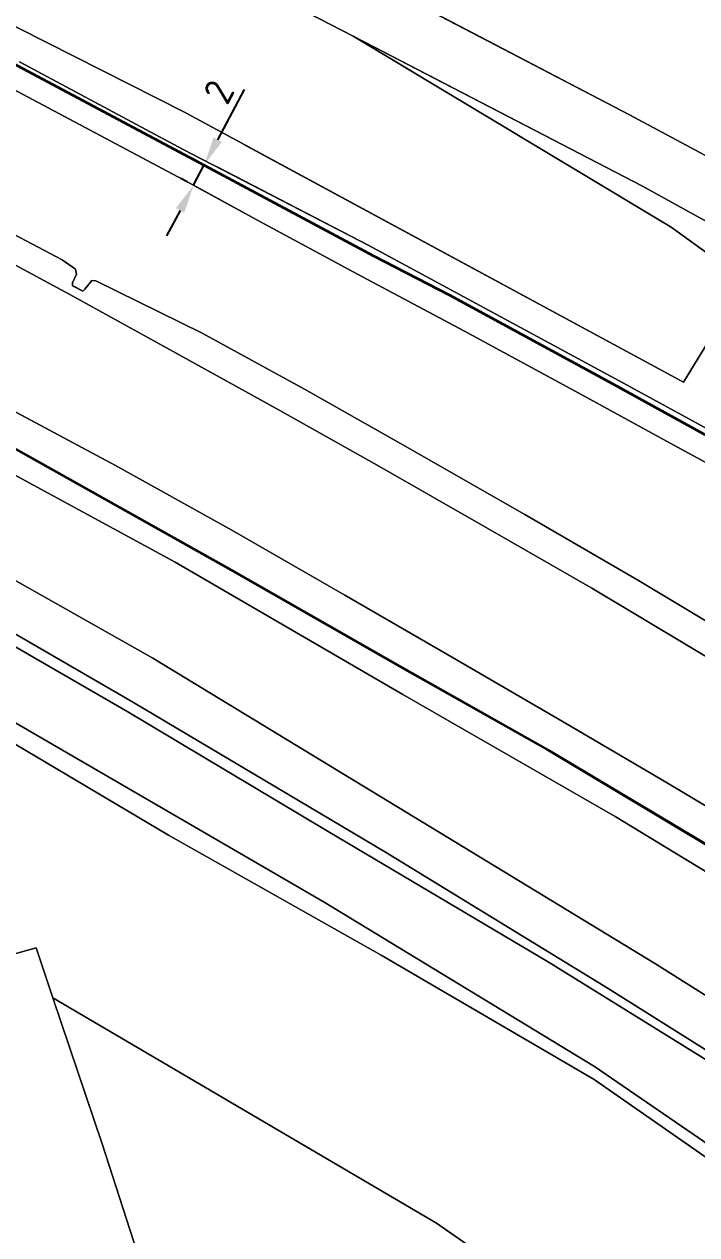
# Model space of a CAD drawing. Header units: metres. Extents: x 112942 to 118371, y 496117 to 499046.
# Drawn here: x 117347.6 to 117406.4, y 496970 to 497075.7 of the extents above; entities that cross this region are included whole.
import ezdxf

# ---------------------------------------------------------------- set-up
doc = ezdxf.new("R2010")
doc.units = ezdxf.units.M
for name, color, linetype, lineweight in [('B-WE-OG-TOPOKAART-G', 7, 'Continuous', 18), ('N-WE-KL-DATA_GLASVEZEL-G', 90, 'KL-GLASVEZEL-N', 35), ('N-WE-KL-DATA_GLASVEZEL-M', 7, 'Continuous', 18)]:
    doc.layers.add(name, color=color, linetype=linetype, lineweight=lineweight)
doc.styles.add('ISO', font='isocp.shx')
doc.linetypes.add('KL-GLASVEZEL-N', pattern='A,4,-1,[101,NLCS.SHX,S=0.5,R=0,X=0,Y=0],-1,4,-1,["G",Standard,S=1,R=0,X=-0.25,Y=-0.5],-1.5', length=12.5)
doc.dimstyles.new('ISO', dxfattribs={"dimtxt": 2.5, "dimasz": 2.5, "dimexe": 1.25, "dimexo": 0.625, "dimtad": 1, "dimtxsty": 'ISO', "dimcen": 2.5, "dimadec": 0, "dimazin": 0, "dimtfac": 1, "dimtmove": 0, "dimatfit": 3, "dimfxl": 0, "dimarcsym": 0})

# ---------------------------------------------------------------- blocks, each defined once
blk = doc.blocks.new('*D32')
at = {"layer": 'Defpoints', "color": 0, "transparency": 16777216}
for p in [(117363.36, 497063.37, 6.3), (117363.36, 497063.37), (117362.43, 497061.6, 6.3)]:
    blk.add_point(p, dxfattribs=at)
at = {"layer": 'N-WE-KL-DATA_GLASVEZEL-M', "color": 0, "lineweight": -2, "transparency": 16777216}
for p, q in [((117364.54, 497065.57), (117366.87, 497069.96)), ((117362.81, 497063.66), (117362.26, 497063.95)), ((117362.43, 497061.6), (117363.36, 497063.37)), ((117361.87, 497061.89), (117361.32, 497062.19)), ((117361.25, 497059.39), (117360.08, 497057.19))]:
    blk.add_line(p, q, dxfattribs=at)
at = {"layer": 'N-WE-KL-DATA_GLASVEZEL-M', "color": 0, "transparency": 16777216}
for points in [[(117364.17, 497065.77), (117364.9, 497065.38), (117363.36, 497063.37)], [(117360.88, 497059.59), (117361.62, 497059.2), (117362.43, 497061.6)]]:
    blk.add_solid(points, dxfattribs=at)
at = {"layer": 'N-WE-KL-DATA_GLASVEZEL-M', "color": 0, "transparency": 16777216, "insert": (117364.63, 497069.75), "char_height": 2.5, "attachment_point": 5, "rotation": 62.0152, "style": 'ISO'}
blk.add_mtext('2', dxfattribs=at)

msp = doc.modelspace()

# ---------------------------------------------------------------- linework, layer by layer
at = {"layer": 'B-WE-OG-TOPOKAART-G'}
for points in [[(117514.485, 496994.432, -1.427), (117488.769, 497010.577, -1.42), (117460.367, 497028.182, -1.417), (117435.707, 497042.69, -1.414), (117401.631, 497061.509, -1.414), (117376.366, 497074.612, -1.397), (117348.656, 497088.908, -1.393), (117317.427, 497104.276, -1.37), (117277.019, 497122.914, -1.37), (117278.616, 497128.273, -1.343), (117318.528, 497109.695, -1.347), (117346.387, 497095.539, -1.383), (117370.684, 497083.314, -1.397), (117377.096, 497079.967, -1.337), (117400.482, 497067.76, -1.407), (117429.106, 497052.414, -1.42), (117450.721, 497039.914, -1.43), (117470.549, 497027.961, -1.443), (117490.429, 497015.366, -1.447), (117511.886, 497001.629, -1.447), (117515.352, 496999.35, -1.45)], [(117277.019, 497122.914, -1.37), (117317.427, 497104.276, -1.37), (117348.656, 497088.908, -1.393), (117376.366, 497074.612, -1.397), (117404.118, 497057.952, -0.751), (117410.605, 497053.246, -0.475), (117405.195, 497044.41, 4.12), (117361.567, 497068.011, 3.721), (117337.571, 497080.157, 3.817), (117313.143, 497092.21, 3.857), (117273.853, 497111.142, 3.546), (117277.019, 497122.914, -1.37)], [(117515.352, 496999.35, -1.45), (117511.886, 497001.629, -1.447), (117490.429, 497015.366, -1.447), (117470.549, 497027.961, -1.443), (117450.721, 497039.914, -1.43), (117429.106, 497052.414, -1.42), (117400.482, 497067.76, -1.407), (117377.096, 497079.967, -1.337), (117382.614, 497094.491, -1.135), (117404.253, 497101.393, -1.141), (117406.605, 497102.358, -1.24), (117423.711, 497094.013, -1.227), (117447.074, 497082.051, -1.18), (117496.91, 497054.142, -1.187), (117522.409, 497039.368, -1.276)], [(117504.918, 496940.174, 6.185), (117501.516, 496942.572, 6.17), (117481.957, 496956.086, 5.971), (117462.373, 496969.066, 5.583), (117456.178, 496973.318, 5.684), (117440.536, 496983.316, 5.497), (117422.336, 496994.994, 5.405), (117408.4, 497003.371, 5.176), (117393.376, 497012.356, 5.105), (117380.862, 497019.422, 4.918), (117365.805, 497028.033, 4.888), (117345.443, 497039.429, 4.538), (117320.013, 497052.854, 4.277), (117302.314, 497061.958, 4.084), (117276.961, 497074.227, 3.755), (117266.162, 497082.538, 3.843), (117278.11, 497076.819, 3.919), (117293.63, 497069.2, 4.063), (117311.771, 497060.152, 4.249), (117324.633, 497053.562, 4.309), (117336.116, 497047.546, 4.483), (117355.615, 497037.135, 4.626)], [(117337.571, 497080.157, 3.817), (117361.567, 497068.011, 3.721), (117405.195, 497044.41, 4.12), (117410.605, 497053.246, -0.475), (117415.628, 497050.209, -0.619), (117424.598, 497043.829, -0.556), (117434.036, 497037.799, -0.367), (117448.586, 497029.876, -0.598), (117462.962, 497021.891, -0.646), (117478.468, 497012.645, -0.715), (117490.62, 497005.377, -0.724), (117513.866, 496990.918, -0.828)], [(117381.643, 497077.594, -1.351), (117400.482, 497067.76, -1.407), (117429.106, 497052.414, -1.42), (117450.721, 497039.914, -1.43), (117470.549, 497027.961, -1.443), (117490.429, 497015.366, -1.447), (117511.886, 497001.629, -1.447), (117535.291, 496986.239, -1.467), (117560.202, 496969.486, -1.513), (117581.489, 496954.316, -1.5), (117593.26, 496945.317, -1.5)], [(117629.127, 496971.67, -1.249), (117593.26, 496945.317, -1.5), (117581.489, 496954.316, -1.5), (117560.202, 496969.486, -1.513), (117535.291, 496986.239, -1.467), (117511.886, 497001.629, -1.447), (117490.429, 497015.366, -1.447), (117470.549, 497027.961, -1.443), (117450.721, 497039.914, -1.43), (117429.106, 497052.414, -1.42), (117400.482, 497067.76, -1.407), (117381.643, 497077.594, -1.351)], [(117377.371, 497074.009, -1.374), (117404.118, 497057.952, -0.751), (117410.605, 497053.246, -0.475), (117405.195, 497044.41, 4.12), (117366.83, 497065.164, 3.769)], [(117513.866, 496990.918, -0.828), (117490.62, 497005.377, -0.724), (117478.468, 497012.645, -0.715), (117462.962, 497021.891, -0.646), (117448.586, 497029.876, -0.598), (117434.036, 497037.799, -0.367), (117424.598, 497043.829, -0.556), (117415.628, 497050.209, -0.619), (117410.605, 497053.246, -0.475), (117404.118, 497057.952, -0.751), (117376.366, 497074.612, -1.397), (117401.631, 497061.509, -1.414), (117435.707, 497042.69, -1.414), (117460.367, 497028.182, -1.417), (117488.769, 497010.577, -1.42), (117514.485, 496994.432, -1.427)], [(117588.922, 496942.129, -1.499), (117585.449, 496939.578, -0.954), (117570.789, 496950.317, -0.923), (117542.032, 496972.081, -1.043), (117517.404, 496988.717, -0.844), (117490.62, 497005.377, -0.724), (117478.468, 497012.645, -0.715), (117462.962, 497021.891, -0.646), (117448.586, 497029.876, -0.598), (117434.036, 497037.799, -0.367), (117424.598, 497043.829, -0.556), (117415.628, 497050.209, -0.619), (117410.605, 497053.246, -0.475), (117404.118, 497057.952, -0.751), (117377.371, 497074.009, -1.374)], [(117593.26, 496945.317, -1.5), (117588.922, 496942.129, -1.499), (117579.839, 496948.873, -1.503), (117558.43, 496964.731, -1.443), (117542.11, 496975.732, -1.437), (117515.582, 496993.744, -1.427), (117488.769, 497010.577, -1.42), (117460.367, 497028.182, -1.417), (117435.707, 497042.69, -1.414), (117401.631, 497061.509, -1.414), (117377.431, 497074.059, -1.398)], [(117377.431, 497074.059, -1.398), (117401.631, 497061.509, -1.414), (117435.707, 497042.69, -1.414), (117460.367, 497028.182, -1.417), (117488.769, 497010.577, -1.42), (117515.582, 496993.744, -1.427), (117542.11, 496975.732, -1.437), (117558.43, 496964.731, -1.443), (117579.839, 496948.873, -1.503), (117588.922, 496942.129, -1.499)], [(117347.22, 497072.384, 4.795), (117361.518, 497064.73, 4.996), (117377.716, 497056.334, 5.086), (117399.572, 497044.511, 5.314), (117414.696, 497036.281, 5.662), (117427.883, 497029.47, 5.815), (117441.478, 497022.366, 5.941), (117457.347, 497013.704, 6.007), (117463.568, 497010.047, 5.947), (117464.438, 497009.049, 5.924)], [(117511.719, 496978.741, 6.652), (117502.396, 496985.307, 6.538), (117497.804, 496988.22, 6.526), (117491.366, 496992.26, 6.463), (117481.483, 496998.849, 6.274), (117477.985, 497001.096, 6.253), (117475.063, 497002.888, 6.191), (117475.963, 497004.248, 4.871), (117465.451, 497010.736, 4.871), (117464.438, 497009.049, 5.924), (117463.568, 497010.047, 5.947), (117457.347, 497013.704, 6.007), (117441.478, 497022.366, 5.941), (117427.883, 497029.47, 5.815), (117414.696, 497036.281, 5.662), (117399.572, 497044.511, 5.314), (117377.716, 497056.334, 5.086), (117361.518, 497064.73, 4.996), (117347.22, 497072.384, 4.795)], [(117511.011, 496974.729, 6.833), (117510.832, 496974.853, 6.831), (117499.004, 496982.851, 6.729), (117486.988, 496990.864, 6.566), (117476.459, 496997.785, 6.456), (117467.915, 497003.259, 6.368), (117459.369, 497008.366, 6.259), (117450.69, 497013.235, 6.171), (117441.522, 497018.312, 6.051), (117432.201, 497023.523, 5.949), (117422.823, 497028.733, 5.826), (117413.566, 497033.896, 5.696), (117404.664, 497038.72, 5.595), (117396.052, 497043.457, 5.488), (117386.075, 497048.858, 5.336), (117376.751, 497053.843, 5.267), (117368.203, 497058.424, 5.164), (117362.425, 497061.601, 5.188), (117345.226, 497070.74, 5.011)], [(117345.226, 497070.74, 5.011), (117362.425, 497061.601, 5.188), (117368.203, 497058.424, 5.164)], [(117366.83, 497065.164, 3.769), (117405.195, 497044.41, 4.12), (117410.605, 497053.246, -0.475), (117415.628, 497050.209, -0.619), (117424.598, 497043.829, -0.556), (117434.036, 497037.799, -0.367), (117448.586, 497029.876, -0.598), (117462.962, 497021.891, -0.646), (117478.468, 497012.645, -0.715), (117490.62, 497005.377, -0.724), (117517.404, 496988.717, -0.844), (117542.032, 496972.081, -1.043), (117570.789, 496950.317, -0.923), (117585.449, 496939.578, -0.954)], [(117412.124, 497020.583, 5.492), (117401.256, 497027.095, 5.358), (117391.354, 497032.852, 5.261), (117380.483, 497039.054, 5.117), (117372.115, 497043.79, 5.022), (117363.19, 497048.695, 4.914), (117353.89, 497053.261, 4.843), (117353.54, 497053.28, 4.87), (117352.938, 497052.536, 4.864), (117352.76, 497052.364, 4.855), (117351.867, 497052.831, 4.891), (117351.863, 497053.081, 4.846), (117352.201, 497053.841, 4.816), (117352.131, 497054.282, 4.783), (117350.955, 497055.098, 4.759), (117337.266, 497062.304, 4.633)], [(117337.266, 497062.304, 4.633), (117350.955, 497055.098, 4.759), (117352.131, 497054.282, 4.783), (117352.201, 497053.841, 4.816), (117351.863, 497053.081, 4.846), (117351.867, 497052.831, 4.891), (117352.76, 497052.364, 4.855), (117352.938, 497052.536, 4.864), (117353.54, 497053.28, 4.87), (117353.89, 497053.261, 4.843), (117363.19, 497048.695, 4.914)], [(117562.684, 496942.587, 7.096), (117545.579, 496954.815, 7.06), (117536.484, 496961.461, 6.973), (117529.005, 496966.772, 6.862), (117518.14, 496974.134, 6.748), (117512.717, 496978.038, 6.664), (117502.396, 496985.307, 6.538), (117497.804, 496988.22, 6.526), (117491.366, 496992.26, 6.463), (117481.483, 496998.849, 6.274), (117477.985, 497001.096, 6.253), (117475.063, 497002.888, 6.191), (117475.963, 497004.248, 4.871), (117465.451, 497010.736, 4.871), (117464.438, 497009.049, 5.924), (117463.568, 497010.047, 5.947), (117457.347, 497013.704, 6.007), (117441.478, 497022.366, 5.941), (117427.883, 497029.47, 5.815), (117414.696, 497036.281, 5.662), (117399.572, 497044.511, 5.314), (117377.716, 497056.334, 5.086), (117364.482, 497063.194, 5.012)], [(117364.482, 497063.194, 5.012), (117377.716, 497056.334, 5.086), (117399.572, 497044.511, 5.314), (117414.696, 497036.281, 5.662), (117427.883, 497029.47, 5.815), (117441.478, 497022.366, 5.941), (117457.347, 497013.704, 6.007), (117463.568, 497010.047, 5.947), (117464.438, 497009.049, 5.924)], [(117362.521, 497061.548, 5.188), (117368.203, 497058.424, 5.164)], [(117559.42, 496940.287, 7.239), (117547.71, 496948.857, 7.154), (117535.292, 496957.735, 7.038), (117523.374, 496966.14, 6.965), (117510.832, 496974.853, 6.831), (117499.004, 496982.851, 6.729), (117486.988, 496990.864, 6.566), (117476.459, 496997.785, 6.456), (117467.915, 497003.259, 6.368), (117459.369, 497008.366, 6.259), (117450.69, 497013.235, 6.171), (117441.522, 497018.312, 6.051), (117432.201, 497023.523, 5.949), (117422.823, 497028.733, 5.826), (117413.566, 497033.896, 5.696), (117404.664, 497038.72, 5.595), (117396.052, 497043.457, 5.488), (117386.075, 497048.858, 5.336), (117376.751, 497053.843, 5.267), (117368.203, 497058.424, 5.164), (117362.521, 497061.548, 5.188)], [(117340.219, 497058.187, 4.833), (117351.614, 497052.069, 4.942), (117360.898, 497046.931, 4.999)], [(117507.708, 496955.995, 6.714), (117505.57, 496957.479, 6.699), (117496.957, 496963.426, 6.614), (117488.53, 496969.137, 6.514), (117479.765, 496974.98, 6.424), (117471.493, 496980.463, 6.315), (117462.534, 496986.284, 6.214), (117453.18, 496992.263, 6.097), (117443.731, 496998.229, 5.964), (117434.169, 497004.153, 5.85), (117424.793, 497009.881, 5.742), (117415.481, 497015.449, 5.638), (117405.736, 497021.317, 5.575), (117397.199, 497026.438, 5.469), (117388.13, 497031.64, 5.35), (117378.649, 497037.052, 5.208), (117369.946, 497041.922, 5.107), (117360.898, 497046.931, 4.999), (117351.614, 497052.069, 4.942), (117340.219, 497058.187, 4.833)], [(117368.203, 497058.424, 5.164), (117376.751, 497053.843, 5.267), (117386.075, 497048.858, 5.336), (117396.052, 497043.457, 5.488), (117404.664, 497038.72, 5.595), (117413.566, 497033.896, 5.696), (117422.823, 497028.733, 5.826), (117432.201, 497023.523, 5.949), (117441.522, 497018.312, 6.051), (117450.69, 497013.235, 6.171), (117459.369, 497008.366, 6.259), (117467.915, 497003.259, 6.368), (117476.459, 496997.785, 6.456), (117486.988, 496990.864, 6.566), (117499.004, 496982.851, 6.729), (117510.832, 496974.853, 6.831), (117523.374, 496966.14, 6.965), (117535.292, 496957.735, 7.038), (117547.71, 496948.857, 7.154), (117559.42, 496940.287, 7.239)], [(117368.203, 497058.424, 5.164), (117376.751, 497053.843, 5.267), (117386.075, 497048.858, 5.336), (117396.052, 497043.457, 5.488), (117404.664, 497038.72, 5.595), (117413.566, 497033.896, 5.696), (117422.823, 497028.733, 5.826), (117432.201, 497023.523, 5.949), (117441.522, 497018.312, 6.051), (117450.69, 497013.235, 6.171), (117459.369, 497008.366, 6.259), (117467.915, 497003.259, 6.368), (117476.459, 496997.785, 6.456), (117486.988, 496990.864, 6.566), (117499.004, 496982.851, 6.729), (117510.832, 496974.853, 6.831), (117511.011, 496974.729, 6.833)], [(117352.03, 497052.746, 4.884), (117352.76, 497052.364, 4.855), (117352.938, 497052.536, 4.864), (117353.54, 497053.28, 4.87), (117353.89, 497053.261, 4.843), (117363.19, 497048.695, 4.914)], [(117488.341, 496972.157, 6.359), (117478.985, 496978.414, 6.257), (117469.855, 496984.362, 6.148), (117460.543, 496990.378, 6.031), (117450.865, 496996.477, 5.92), (117441.428, 497002.426, 5.796), (117431.479, 497008.604, 5.686), (117420.859, 497014.992, 5.57), (117412.004, 497020.338, 5.472), (117412.124, 497020.583, 5.492), (117401.256, 497027.095, 5.358), (117391.354, 497032.852, 5.261), (117380.483, 497039.054, 5.117), (117372.115, 497043.79, 5.022), (117363.19, 497048.695, 4.914), (117353.89, 497053.261, 4.843), (117353.54, 497053.28, 4.87), (117352.938, 497052.536, 4.864), (117352.76, 497052.364, 4.855), (117352.03, 497052.746, 4.884)], [(117548.506, 496926.878, 7.069), (117539.263, 496933.659, 7.01), (117530.724, 496939.821, 6.925), (117522.393, 496945.746, 6.845), (117514.101, 496951.555, 6.76), (117505.57, 496957.479, 6.699), (117496.957, 496963.426, 6.614), (117488.53, 496969.137, 6.514), (117479.765, 496974.98, 6.424), (117471.493, 496980.463, 6.315), (117462.534, 496986.284, 6.214), (117453.18, 496992.263, 6.097), (117443.731, 496998.229, 5.964), (117434.169, 497004.153, 5.85), (117424.793, 497009.881, 5.742), (117415.481, 497015.449, 5.638), (117405.736, 497021.317, 5.575), (117397.199, 497026.438, 5.469), (117388.13, 497031.64, 5.35), (117378.649, 497037.052, 5.208), (117369.946, 497041.922, 5.107), (117360.898, 497046.931, 4.999), (117351.614, 497052.069, 4.942), (117351.376, 497052.197, 4.94)], [(117351.376, 497052.197, 4.94), (117351.614, 497052.069, 4.942), (117360.898, 497046.931, 4.999)], [(117363.19, 497048.695, 4.914), (117372.115, 497043.79, 5.022), (117380.483, 497039.054, 5.117), (117391.354, 497032.852, 5.261), (117401.256, 497027.095, 5.358), (117412.124, 497020.583, 5.492), (117412.004, 497020.338, 5.472), (117420.859, 497014.992, 5.57), (117431.479, 497008.604, 5.686), (117441.428, 497002.426, 5.796), (117450.865, 496996.477, 5.92), (117460.543, 496990.378, 6.031), (117469.855, 496984.362, 6.148), (117478.985, 496978.414, 6.257), (117488.341, 496972.157, 6.359), (117497.871, 496965.694, 6.448), (117507.593, 496959.036, 6.525), (117516.613, 496952.792, 6.619), (117525.017, 496946.858, 6.696), (117534.918, 496939.716, 6.761), (117543.48, 496933.54, 6.847), (117552.244, 496927.085, 6.904)], [(117363.19, 497048.695, 4.914), (117372.115, 497043.79, 5.022), (117380.483, 497039.054, 5.117), (117391.354, 497032.852, 5.261), (117401.256, 497027.095, 5.358), (117412.124, 497020.583, 5.492), (117412.004, 497020.338, 5.472), (117420.859, 497014.992, 5.57), (117431.479, 497008.604, 5.686), (117441.428, 497002.426, 5.796), (117450.865, 496996.477, 5.92), (117460.543, 496990.378, 6.031), (117469.855, 496984.362, 6.148), (117478.985, 496978.414, 6.257), (117488.341, 496972.157, 6.359), (117497.871, 496965.694, 6.448), (117507.593, 496959.036, 6.525), (117508.173, 496958.634, 6.531)], [(117505.57, 496943.868, 6.366), (117498.654, 496948.685, 6.29), (117491.003, 496953.839, 6.209), (117482.368, 496959.786, 6.119), (117470.923, 496967.407, 6.003), (117459.573, 496974.872, 5.875), (117450.956, 496980.404, 5.761), (117438.719, 496988.165, 5.619), (117429.477, 496993.895, 5.497), (117421.271, 496998.908, 5.397), (117412.242, 497004.362, 5.291), (117403.705, 497009.448, 5.196), (117395.054, 497014.565, 5.114), (117385.098, 497020.341, 4.969), (117375.648, 497025.81, 4.859), (117365.765, 497031.494, 4.762), (117355.615, 497037.135, 4.626), (117336.116, 497047.546, 4.483)], [(117360.898, 497046.931, 4.999), (117369.946, 497041.922, 5.107), (117378.649, 497037.052, 5.208), (117388.13, 497031.64, 5.35), (117397.199, 497026.438, 5.469), (117405.736, 497021.317, 5.575), (117415.481, 497015.449, 5.638), (117424.793, 497009.881, 5.742), (117434.169, 497004.153, 5.85), (117443.731, 496998.229, 5.964), (117453.18, 496992.263, 6.097), (117462.534, 496986.284, 6.214), (117471.493, 496980.463, 6.315), (117479.765, 496974.98, 6.424), (117488.53, 496969.137, 6.514), (117496.957, 496963.426, 6.614), (117505.57, 496957.479, 6.699), (117514.101, 496951.555, 6.76), (117522.393, 496945.746, 6.845), (117530.724, 496939.821, 6.925), (117539.263, 496933.659, 7.01), (117548.506, 496926.878, 7.069)], [(117360.898, 497046.931, 4.999), (117369.946, 497041.922, 5.107), (117378.649, 497037.052, 5.208), (117388.13, 497031.64, 5.35), (117397.199, 497026.438, 5.469), (117405.736, 497021.317, 5.575), (117415.481, 497015.449, 5.638), (117424.793, 497009.881, 5.742), (117434.169, 497004.153, 5.85), (117443.731, 496998.229, 5.964), (117453.18, 496992.263, 6.097), (117462.534, 496986.284, 6.214), (117471.493, 496980.463, 6.315), (117479.765, 496974.98, 6.424), (117488.53, 496969.137, 6.514), (117496.957, 496963.426, 6.614), (117505.57, 496957.479, 6.699), (117507.708, 496955.995, 6.714)], [(117549.529, 496911.93, 6.719), (117541.094, 496918.277, 6.649), (117532.913, 496924.347, 6.606), (117523.582, 496931.148, 6.528), (117515.179, 496937.189, 6.446), (117506.832, 496942.989, 6.38), (117498.654, 496948.685, 6.29), (117491.003, 496953.839, 6.209), (117482.368, 496959.786, 6.119), (117470.923, 496967.407, 6.003), (117459.573, 496974.872, 5.875), (117450.956, 496980.404, 5.761), (117438.719, 496988.165, 5.619), (117429.477, 496993.895, 5.497), (117421.271, 496998.908, 5.397), (117412.242, 497004.362, 5.291), (117403.705, 497009.448, 5.196), (117395.054, 497014.565, 5.114), (117385.098, 497020.341, 4.969), (117375.648, 497025.81, 4.859), (117365.765, 497031.494, 4.762), (117355.615, 497037.135, 4.626), (117342.055, 497044.375, 4.527)], [(117342.055, 497044.375, 4.527), (117355.615, 497037.135, 4.626)], [(117339.662, 497042.368, 4.479), (117345.395, 497039.341, 4.538), (117365.755, 497027.945, 4.888), (117380.812, 497019.336, 4.918), (117393.326, 497012.27, 5.105), (117408.348, 497003.285, 5.176), (117422.284, 496994.91, 5.405), (117440.482, 496983.232, 5.497), (117456.122, 496973.234, 5.684), (117462.317, 496968.984, 5.583), (117481.901, 496956.004, 5.971), (117501.458, 496942.49, 6.17), (117514.366, 496933.393, 6.227), (117524.029, 496926.532, 6.372), (117539.158, 496915.512, 6.476), (117546.16, 496910.234, 6.659)], [(117339.745, 497042.437, 4.48), (117345.443, 497039.429, 4.538), (117365.805, 497028.033, 4.888), (117380.862, 497019.422, 4.918), (117393.376, 497012.356, 5.105), (117408.4, 497003.371, 5.176), (117422.336, 496994.994, 5.405), (117440.536, 496983.316, 5.497), (117456.178, 496973.318, 5.684), (117462.373, 496969.066, 5.583), (117481.957, 496956.086, 5.971), (117501.516, 496942.572, 6.17), (117514.424, 496933.475, 6.227), (117524.087, 496926.614, 6.372), (117539.217, 496915.593, 6.476), (117546.22, 496910.313, 6.659)], [(117549.493, 496911.521, 6.683), (117546.22, 496910.313, 6.659), (117539.217, 496915.593, 6.476), (117524.087, 496926.614, 6.372), (117514.424, 496933.475, 6.227), (117501.516, 496942.572, 6.17), (117481.957, 496956.086, 5.971), (117462.373, 496969.066, 5.583), (117456.178, 496973.318, 5.684), (117440.536, 496983.316, 5.497), (117422.336, 496994.994, 5.405), (117408.4, 497003.371, 5.176), (117393.376, 497012.356, 5.105), (117380.862, 497019.422, 4.918), (117365.805, 497028.033, 4.888), (117345.443, 497039.429, 4.538), (117339.745, 497042.437, 4.48)], [(117546.16, 496910.234, 6.659), (117543.977, 496909.106, 6.064), (117525.768, 496922.746, 6.127), (117506.804, 496936.396, 6), (117488.861, 496948.916, 5.85), (117470.889, 496961.26, 5.68), (117453.639, 496972.625, 5.507), (117437.166, 496983.18, 5.31), (117418.537, 496994.759, 5.043), (117399.243, 497006.479, 4.9), (117380.7, 497017.13, 4.617), (117360.814, 497028.69, 4.5), (117339.059, 497040.503, 4.283), (117338.072, 497041.033, 4.272)], [(117338.072, 497041.033, 4.272), (117339.059, 497040.503, 4.283), (117360.814, 497028.69, 4.5), (117380.7, 497017.13, 4.617), (117399.243, 497006.479, 4.9), (117418.537, 496994.759, 5.043), (117437.166, 496983.18, 5.31), (117453.639, 496972.625, 5.507), (117470.889, 496961.26, 5.68), (117488.861, 496948.916, 5.85), (117506.804, 496936.396, 6), (117525.768, 496922.746, 6.127), (117543.977, 496909.106, 6.064)], [(117339.059, 497040.503, 4.283), (117360.814, 497028.69, 4.5), (117380.7, 497017.13, 4.617), (117399.243, 497006.479, 4.9), (117418.537, 496994.759, 5.043), (117437.166, 496983.18, 5.31), (117453.639, 496972.625, 5.507), (117470.889, 496961.26, 5.68), (117488.861, 496948.916, 5.85), (117504.532, 496937.982, 5.981)], [(117504.532, 496937.982, 5.981), (117488.861, 496948.916, 5.85), (117470.889, 496961.26, 5.68), (117453.639, 496972.625, 5.507), (117437.166, 496983.18, 5.31), (117418.537, 496994.759, 5.043), (117399.243, 497006.479, 4.9), (117380.7, 497017.13, 4.617), (117360.814, 497028.69, 4.5), (117339.059, 497040.503, 4.283)], [(117345.395, 497039.341, 4.538), (117365.755, 497027.945, 4.888), (117380.812, 497019.336, 4.918), (117393.326, 497012.27, 5.105), (117408.348, 497003.285, 5.176), (117422.284, 496994.91, 5.405), (117440.482, 496983.232, 5.497), (117456.122, 496973.234, 5.684), (117462.317, 496968.984, 5.583), (117481.901, 496956.004, 5.971), (117501.458, 496942.49, 6.17), (117504.899, 496940.065, 6.185)], [(117504.899, 496940.065, 6.185), (117501.458, 496942.49, 6.17), (117481.901, 496956.004, 5.971), (117462.317, 496968.984, 5.583), (117456.122, 496973.234, 5.684), (117440.482, 496983.232, 5.497), (117422.284, 496994.91, 5.405), (117408.348, 497003.285, 5.176), (117393.326, 497012.27, 5.105), (117380.812, 497019.336, 4.918), (117365.755, 497027.945, 4.888), (117345.395, 497039.341, 4.538)], [(117345.443, 497039.429, 4.538), (117365.805, 497028.033, 4.888), (117380.862, 497019.422, 4.918), (117393.376, 497012.356, 5.105), (117408.4, 497003.371, 5.176), (117422.336, 496994.994, 5.405), (117440.536, 496983.316, 5.497), (117456.178, 496973.318, 5.684), (117462.373, 496969.066, 5.583), (117481.957, 496956.086, 5.971), (117501.516, 496942.572, 6.17), (117504.918, 496940.174, 6.185)], [(117355.615, 497037.135, 4.626), (117365.765, 497031.494, 4.762), (117375.648, 497025.81, 4.859), (117385.098, 497020.341, 4.969), (117395.054, 497014.565, 5.114), (117403.705, 497009.448, 5.196), (117412.242, 497004.362, 5.291), (117421.271, 496998.908, 5.397), (117429.477, 496993.895, 5.497), (117438.719, 496988.165, 5.619), (117450.956, 496980.404, 5.761), (117459.573, 496974.872, 5.875), (117470.923, 496967.407, 6.003), (117482.368, 496959.786, 6.119), (117491.003, 496953.839, 6.209), (117498.654, 496948.685, 6.29), (117506.832, 496942.989, 6.38), (117515.179, 496937.189, 6.446), (117523.582, 496931.148, 6.528), (117532.913, 496924.347, 6.606), (117541.094, 496918.277, 6.649), (117549.529, 496911.93, 6.719)], [(117355.615, 497037.135, 4.626), (117365.765, 497031.494, 4.762), (117375.648, 497025.81, 4.859), (117385.098, 497020.341, 4.969), (117395.054, 497014.565, 5.114), (117403.705, 497009.448, 5.196), (117412.242, 497004.362, 5.291), (117421.271, 496998.908, 5.397), (117429.477, 496993.895, 5.497), (117438.719, 496988.165, 5.619), (117450.956, 496980.404, 5.761), (117459.573, 496974.872, 5.875), (117470.923, 496967.407, 6.003), (117482.368, 496959.786, 6.119), (117491.003, 496953.839, 6.209), (117498.654, 496948.685, 6.29), (117505.57, 496943.868, 6.366)], [(117543.977, 496909.106, 6.064), (117534.078, 496901.833, -0.604), (117515.056, 496916.114, -0.597), (117492.909, 496932.525, -0.527), (117469.704, 496949.252, -0.593), (117447.036, 496965.083, -0.44), (117426.069, 496978.934, -0.443), (117402.751, 496993.637, -0.473), (117385.285, 497004.259, -0.443), (117358.875, 497020.324, -0.42), (117333.561, 497034.595, -0.483), (117331.663, 497035.655, -0.487)], [(117331.663, 497035.655, -0.487), (117333.561, 497034.595, -0.483), (117358.875, 497020.324, -0.42), (117385.285, 497004.259, -0.443), (117402.751, 496993.637, -0.473), (117426.069, 496978.934, -0.443), (117447.036, 496965.083, -0.44), (117469.704, 496949.252, -0.593), (117492.909, 496932.525, -0.527), (117515.056, 496916.114, -0.597), (117534.078, 496901.833, -0.604)], [(117333.561, 497034.595, -0.483), (117358.875, 497020.324, -0.42), (117385.285, 497004.259, -0.443), (117402.751, 496993.637, -0.473), (117426.069, 496978.934, -0.443), (117447.036, 496965.083, -0.44), (117469.704, 496949.252, -0.593), (117492.909, 496932.525, -0.527), (117502.338, 496925.538, -0.557)], [(117502.338, 496925.538, -0.557), (117492.909, 496932.525, -0.527), (117469.704, 496949.252, -0.593), (117447.036, 496965.083, -0.44), (117426.069, 496978.934, -0.443), (117402.751, 496993.637, -0.473), (117385.285, 497004.259, -0.443), (117358.875, 497020.324, -0.42), (117333.561, 497034.595, -0.483)], [(117534.078, 496901.833, -0.604), (117531.311, 496899.8, -0.922), (117520.866, 496907.559, -0.91), (117496.673, 496925.104, -0.92), (117474.591, 496941.241, -0.927), (117457.492, 496953.496, -0.937), (117440.557, 496964.857, -0.88), (117419.852, 496978.133, -0.893), (117398.626, 496991.484, -0.917), (117379.171, 497003.377, -0.913), (117357.188, 497016.437, -0.81), (117336.923, 497028.157, -0.733), (117328.594, 497033.08, -0.733)], [(117328.594, 497033.08, -0.733), (117336.923, 497028.157, -0.733), (117357.188, 497016.437, -0.81), (117379.171, 497003.377, -0.913), (117398.626, 496991.484, -0.917), (117419.852, 496978.133, -0.893), (117440.557, 496964.857, -0.88), (117457.492, 496953.496, -0.937), (117474.591, 496941.241, -0.927), (117496.673, 496925.104, -0.92), (117520.866, 496907.559, -0.91), (117531.311, 496899.8, -0.922)], [(117327.745, 497032.367, -1.325), (117335.417, 497027.907, -1.327), (117356.697, 497015.62, -1.33), (117374.17, 497005.182, -1.327), (117393.462, 496993.733, -1.33), (117411.762, 496982.41, -1.343), (117431.78, 496969.508, -1.36), (117451.308, 496956.835, -1.363), (117468.82, 496944.757, -1.367), (117488.188, 496930.431, -1.427), (117511.022, 496913.393, -1.44), (117530.419, 496899.145, -1.445)], [(117531.311, 496899.8, -0.922), (117530.419, 496899.145, -1.445), (117511.022, 496913.393, -1.44), (117488.188, 496930.431, -1.427), (117468.82, 496944.757, -1.367), (117451.308, 496956.835, -1.363), (117431.78, 496969.508, -1.36), (117411.762, 496982.41, -1.343), (117393.462, 496993.733, -1.33), (117374.17, 497005.182, -1.327), (117356.697, 497015.62, -1.33), (117335.417, 497027.907, -1.327), (117327.745, 497032.367, -1.325)], [(117500.196, 496913.392, -1.157), (117490.563, 496920.834, -1.167), (117464.689, 496938.714, -1.05), (117444.793, 496952.89, -1.013), (117418.469, 496968.856, -0.97), (117397.402, 496983.534, -0.94), (117378.802, 496994.402, -0.867), (117360.231, 497004.865, -0.893), (117337.942, 497018.078, -0.82), (117317.521, 497031.257, -1.403), (117343.943, 497016.363, -1.483), (117373.82, 496999.026, -1.457), (117397.44, 496984.674, -1.463), (117419.118, 496969.802, -1.463), (117446.215, 496953.274, -1.47), (117467.887, 496937.69, -1.473), (117488.511, 496923.6, -1.457), (117497.421, 496917.287, -1.457), (117500.468, 496914.934, -1.456)], [(117322.552, 497028.01, -1.259), (117337.942, 497018.078, -0.82), (117360.231, 497004.865, -0.893), (117378.802, 496994.402, -0.867), (117397.402, 496983.534, -0.94), (117418.469, 496968.856, -0.97), (117444.793, 496952.89, -1.013), (117464.689, 496938.714, -1.05), (117490.563, 496920.834, -1.167), (117506.983, 496908.148, -1.15), (117524.312, 496894.658, -1.026)], [(117525.856, 496895.793, -1.453), (117524.312, 496894.658, -1.026), (117506.983, 496908.148, -1.15), (117490.563, 496920.834, -1.167), (117464.689, 496938.714, -1.05), (117444.793, 496952.89, -1.013), (117418.469, 496968.856, -0.97), (117397.402, 496983.534, -0.94), (117378.802, 496994.402, -0.867), (117360.231, 497004.865, -0.893), (117337.942, 497018.078, -0.82), (117322.552, 497028.01, -1.259)], [(117530.419, 496899.145, -1.445), (117525.856, 496895.793, -1.453), (117515.496, 496903.328, -1.453), (117497.421, 496917.287, -1.457), (117488.511, 496923.6, -1.457), (117467.887, 496937.69, -1.473), (117446.215, 496953.274, -1.47), (117419.118, 496969.802, -1.463), (117397.44, 496984.674, -1.463), (117373.82, 496999.026, -1.457), (117343.943, 497016.363, -1.483), (117322.845, 497028.256, -1.419)], [(117322.845, 497028.256, -1.419), (117343.943, 497016.363, -1.483), (117373.82, 496999.026, -1.457), (117397.44, 496984.674, -1.463), (117419.118, 496969.802, -1.463), (117446.215, 496953.274, -1.47), (117467.887, 496937.69, -1.473), (117488.511, 496923.6, -1.457), (117497.421, 496917.287, -1.457), (117515.496, 496903.328, -1.453), (117525.856, 496895.793, -1.453)], [(117501.455, 496920.532, -1.435), (117488.188, 496930.431, -1.427), (117468.82, 496944.757, -1.367), (117451.308, 496956.835, -1.363), (117431.78, 496969.508, -1.36), (117411.762, 496982.41, -1.343), (117393.462, 496993.733, -1.33), (117374.17, 497005.182, -1.327), (117356.697, 497015.62, -1.33), (117335.417, 497027.907, -1.327)], [(117335.417, 497027.907, -1.327), (117356.697, 497015.62, -1.33), (117374.17, 497005.182, -1.327), (117393.462, 496993.733, -1.33), (117411.762, 496982.41, -1.343), (117431.78, 496969.508, -1.36), (117451.308, 496956.835, -1.363), (117468.82, 496944.757, -1.367), (117488.188, 496930.431, -1.427), (117501.455, 496920.532, -1.435)], [(117336.923, 497028.157, -0.733), (117357.188, 497016.437, -0.81), (117379.171, 497003.377, -0.913), (117398.626, 496991.484, -0.917), (117419.852, 496978.133, -0.893), (117440.557, 496964.857, -0.88), (117457.492, 496953.496, -0.937), (117474.591, 496941.241, -0.927), (117496.673, 496925.104, -0.92), (117501.627, 496921.511, -0.918)], [(117501.627, 496921.511, -0.918), (117496.673, 496925.104, -0.92), (117474.591, 496941.241, -0.927), (117457.492, 496953.496, -0.937), (117440.557, 496964.857, -0.88), (117419.852, 496978.133, -0.893), (117398.626, 496991.484, -0.917), (117379.171, 497003.377, -0.913), (117357.188, 497016.437, -0.81), (117336.923, 497028.157, -0.733)], [(117524.312, 496894.658, -1.026), (117469.362, 496854.284, -1.057), (117464.551, 496856.589, -1.01), (117468.765, 496857.408, -1.01), (117465.717, 496867.464, -0.88), (117467.371, 496873.37, -0.847), (117486.25, 496878.541, -0.907), (117478.638, 496889.162, -0.743), (117477.109, 496905.964, -0.803), (117383.635, 496971.005, -0.733), (117350.158, 496990.664, -0.397), (117348.687, 496995.036, -0.41), (117343.876, 496993.688, -0.403), (117341.886, 496999.462, -0.417), (117339.889, 497003.315, -0.453), (117337.601, 497006.31, -0.5), (117334.756, 497009.022, -0.487), (117331.736, 497011.043, -0.477), (117320.275, 497017.546, -0.477), (117314.166, 497020.974, -0.44)], [(117337.942, 497018.078, -0.82), (117360.231, 497004.865, -0.893), (117378.802, 496994.402, -0.867), (117397.402, 496983.534, -0.94), (117418.469, 496968.856, -0.97), (117444.793, 496952.89, -1.013), (117464.689, 496938.714, -1.05), (117490.563, 496920.834, -1.167), (117500.196, 496913.392, -1.157)], [(117500.468, 496914.934, -1.456), (117497.421, 496917.287, -1.457), (117488.511, 496923.6, -1.457), (117467.887, 496937.69, -1.473), (117446.215, 496953.274, -1.47), (117419.118, 496969.802, -1.463), (117397.44, 496984.674, -1.463), (117373.82, 496999.026, -1.457), (117343.943, 497016.363, -1.483)], [(117343.876, 496993.688, -0.403), (117348.687, 496995.036, -0.41), (117350.158, 496990.664, -0.397), (117354.441, 496977.93, -0.36), (117360.83, 496958.19, -0.22), (117345.133, 496953.722, -0.317)], [(117477.109, 496905.964, -0.803), (117383.635, 496971.005, -0.733), (117350.158, 496990.664, -0.397), (117348.687, 496995.036, -0.41), (117343.876, 496993.688, -0.403)], [(117343.876, 496993.688, -0.403), (117348.687, 496995.036, -0.41), (117350.158, 496990.664, -0.397), (117354.441, 496977.93, -0.36), (117360.83, 496958.19, -0.22), (117345.133, 496953.722, -0.317)], [(117372.705, 496941.302, -0.147), (117362.111, 496958.555, -0.257), (117360.83, 496958.19, -0.22), (117354.441, 496977.93, -0.36), (117350.158, 496990.664, -0.397), (117383.635, 496971.005, -0.733), (117477.109, 496905.964, -0.803)], [(117372.705, 496941.302, -0.147), (117362.111, 496958.555, -0.257), (117360.83, 496958.19, -0.22), (117354.441, 496977.93, -0.36), (117350.158, 496990.664, -0.397), (117383.635, 496971.005, -0.733), (117477.109, 496905.964, -0.803)]]:
    msp.add_polyline3d(points, dxfattribs=at)
at = {"layer": 'N-WE-KL-DATA_GLASVEZEL-G', "elevation": 6.297, "flags": 128}
msp.add_lwpolyline([(116447.908, 497300.203), (116465.238, 497297.672), (116484.7, 497295.014), (116499.765, 497292.854), (116518.539, 497290.195), (116530.143, 497288.552), (116530.143, 497288.552), (116543.156, 497286.449), (116557.771, 497284.095), (116583.542, 497280.464), (116599.888, 497278.119), (116603.095, 497277.66), (116619.573, 497275.303), (116621.152, 497275.082), (116633.544, 497273.341), (116633.545, 497273.341), (116653.547, 497270.317), (116671.848, 497267.597), (116690.341, 497264.969), (116706.459, 497262.623), (116729, 497259.366), (116746.183, 497256.921), (116746.184, 497256.921), (116763.721, 497254.622), (116779.247, 497252.629), (116791.531, 497250.928), (116804.353, 497248.974), (116819.991, 497246.579), (116821.942, 497246.281), (116839.124, 497243.442), (116854.06, 497240.888), (116866.134, 497238.738), (116881.205, 497235.958), (116895.36, 497233.221), (116911.178, 497229.829), (116922.465, 497227.404), (116928.773, 497226.001), (116935.648, 497224.384), (116950.836, 497220.819), (116958.714, 497218.906), (116965.477, 497217.317), (116970.562, 497216.021), (116987.366, 497211.877), (117002.705, 497207.462), (117002.705, 497207.462), (117026.556, 497200.667), (117041.28, 497196.413), (117055.76, 497192.029), (117063.582, 497189.546), (117071.053, 497187.195), (117080.69, 497184.04), (117093.272, 497179.894), (117102.488, 497176.852), (117114.903, 497172.605), (117124.555, 497169.23), (117134.115, 497165.827), (117143.269, 497162.513), (117150.342, 497159.896), (117159.785, 497156.382), (117168.774, 497152.871), (117182.119, 497147.629), (117192.881, 497143.365), (117204.198, 497138.799), (117217.184, 497133.348), (117226.157, 497129.506), (117239.846, 497123.574), (117253.21, 497117.561), (117269.955, 497109.886), (117278.809, 497105.935), (117302.805, 497094.576), (117323.216, 497084.391), (117346.155, 497072.511), (117363.367, 497063.365), (117378.148, 497055.442), (117384.742, 497052.043), (117399.04, 497044.254), (117409.51, 497038.487), (117420.5, 497032.438), (117432.495, 497025.833), (117444.112, 497019.348), (117453.997, 497013.779), (117460.381, 497010.106)], dxfattribs=at)

# ---------------------------------------------------------------- dimensions: what is measured, and where the dimension line sits
at = {"layer": 'N-WE-KL-DATA_GLASVEZEL-M'}
dim = msp.add_aligned_dim(p1=(117362.425, 497061.601, 6.297), p2=(117363.363, 497063.367, 6.297), distance=0, dimstyle='ISO', dxfattribs=at)
dim.commit()
dim.dimension.update_dxf_attribs({"geometry": '*D32', "text_midpoint": (117364.632, 497069.75)})

doc.saveas('drawing.dxf')
